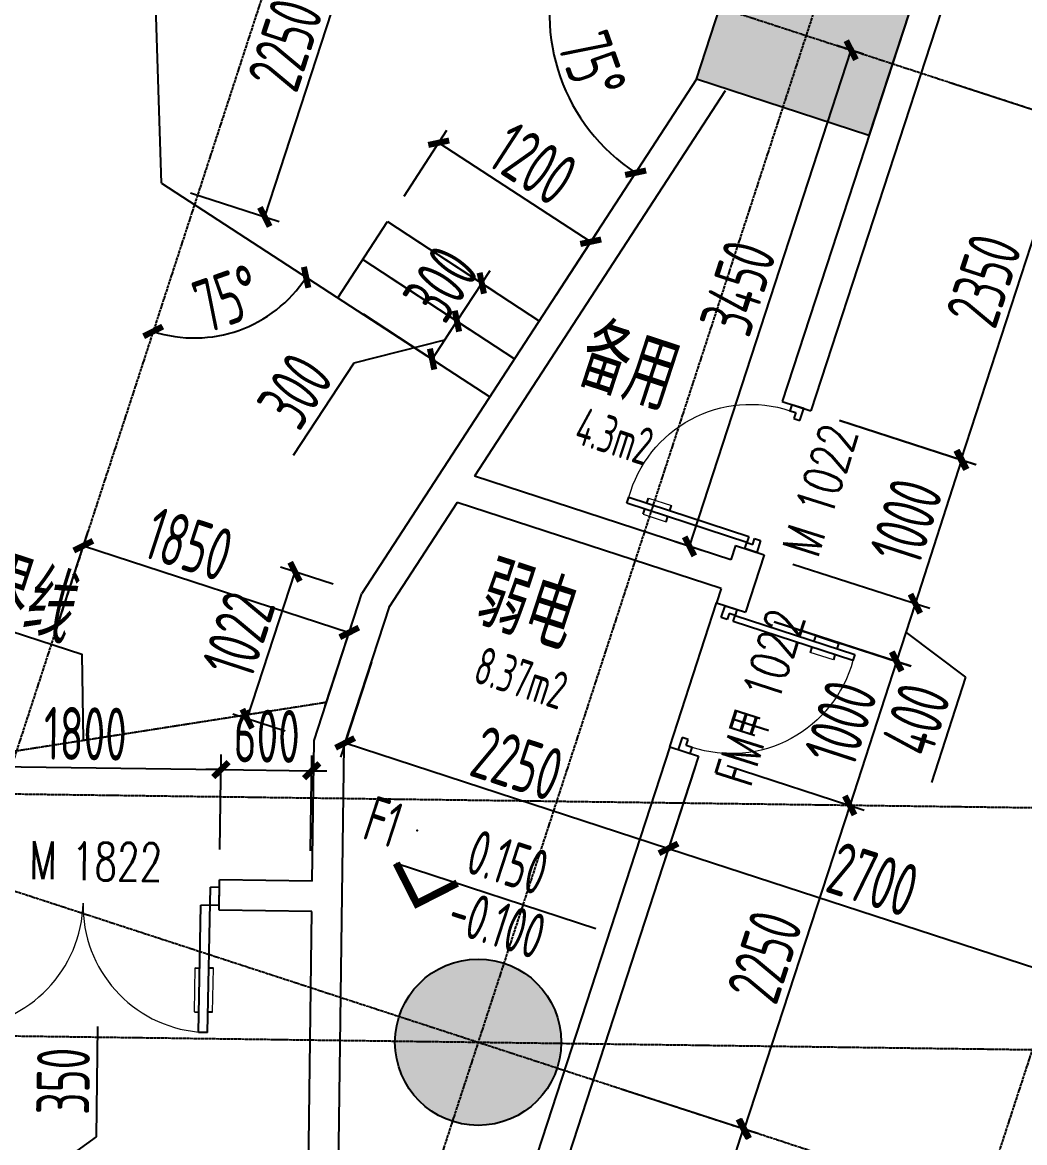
# Model space of a CAD drawing. Header units: millimetres. Extents: x 11639278 to 23698211, y -13072636 to -5537337.
# Drawn here: x 11856114 to 11862744, y -6351256 to -6343850 of the extents above; entities that cross this region are included whole.
import ezdxf
from ezdxf.enums import TextEntityAlignment as Align

# ---------------------------------------------------------------- set-up
doc = ezdxf.new("R2010")
doc.units = ezdxf.units.MM
doc.header["$LTSCALE"] = 10
for name, pattern in [('A2-RG-AXIS$0$CENTER', [2, 1.25, -0.25, 0.25, -0.25]), ('A2-RG-AXIS$0$DOTE', [2.42, 2, -0.2, 0.02, -0.2]), ('A2-RI-F1$0$HIDDEN2', [0.1875, 0.125, -0.0625])]:
    doc.linetypes.add(name, pattern=pattern)
for name, color, linetype in [('A2-RB-F1$0$A-DIMS-100', 1, 'Continuous'), ('A2-RD-F1（少）$0$A-STRS', 50, 'Continuous'), ('A2-RG-AXIS$0$A-GRID', 1, 'A2-RG-AXIS$0$CENTER'), ('A2-RI-F1$0$A-DOOR', 32, 'Continuous'), ('A2-RI-F1$0$A-ROOF-EDGE', 2, 'Continuous'), ('A2-RI-F1$0$A-SYMB', 4, 'Continuous'), ('A2-RI-F1$0$A-SYMB-AREA', 4, 'Continuous'), ('A2-RI-F1$0$A-SYMB-DOOR', 3, 'Continuous'), ('A2-RI-F1$0$A-SYMB-NAME', 4, 'Continuous'), ('A2-RI-F1$0$A-WALL', 7, 'Continuous'), ('A2-RI-F1$0$an-flor-abov', 2, 'A2-RI-F1$0$HIDDEN2'), ('A2-RI-F1$0$WINDOW_TEXT', 7, 'Continuous'), ('A2-RS-F1$0$A-HATH-GRAY', 8, 'Continuous'), ('A2-RS-F1$0$A-WALL-CONC', 6, 'Continuous')]:
    doc.layers.add(name, color=color, linetype=linetype)
doc.styles.add('A2-RB-F1$0$XD2008', font='hzs.shx', dxfattribs={"width": 0.7, "bigfont": 'hztxt.shx'})
doc.styles.add('A2-RI-F1$0$ECADI', font='hzs.shx', dxfattribs={"width": 0.7, "bigfont": 'hztxt.shx'})
doc.styles.add('A2-RI-F1$0$ECADI-TXT', font='simplex.shx', dxfattribs={"bigfont": 'hztxt.shx'})
doc.styles.add('A2-RI-F1$0$SIMPLEX', font='simplex.shx', dxfattribs={"width": 0.7})
doc.styles.add('A2-RI-F1$0$XD2008', font='hzs.shx', dxfattribs={"width": 0.7, "bigfont": 'hztxt.shx'})
doc.dimstyles.new('A2-RB-F1$0$XD100', dxfattribs={"dimscale": 100, "dimtxt": 3.5, "dimasz": 1.5, "dimexe": 1, "dimexo": 2, "dimgap": 0.5, "dimtad": 1, "dimdec": 0, "dimdsep": 46, "dimtxsty": 'A2-RB-F1$0$XD2008', "dimcen": 2.5, "dimclrt": 4, "dimaunit": 1, "dimadec": 0, "dimazin": 0, "dimtfac": 1, "dimtdec": 0, "dimtix": 1, "dimtmove": 1, "dimatfit": 3, "dimfxl": 0, "dimtolj": 1, "dimtzin": 0, "dimarcsym": 0})
doc.dimstyles.new('A2-RB-F1$0$XD100$0', dxfattribs={"dimscale": 100, "dimtxt": 3.5, "dimasz": 1, "dimexe": 1, "dimexo": 2, "dimgap": 0.5, "dimtad": 1, "dimdec": 0, "dimdsep": 46, "dimtxsty": 'A2-RB-F1$0$XD2008', "dimblk1": 'A2-RB-F1$0$_ArchTick', "dimblk2": 'A2-RB-F1$0$_ArchTick', "dimsah": 1, "dimcen": 2.5, "dimclrt": 4, "dimaunit": 1, "dimadec": 0, "dimazin": 0, "dimtfac": 1, "dimtdec": 0, "dimtix": 1, "dimtmove": 1, "dimatfit": 3, "dimfxl": 0, "dimtolj": 1, "dimtzin": 0, "dimarcsym": 0})

# ---------------------------------------------------------------- blocks, each defined once
blk = doc.blocks.new('A2-RS-F1')
at = {"layer": 'A2-RS-F1$0$A-HATH-GRAY', "ltscale": 3}
h = blk.add_hatch(color=256, dxfattribs=at)
h.paths.add_polyline_path([(11844906.6, -6323395.9), (11843860.7, -6323055), (11843581.8, -6323910.6), (11844627.7, -6324251.5)], flags=17)
h.paths.add_polyline_path([(11860882.6, -6343275.4), (11862023.5, -6343647.3), (11861713.6, -6344598), (11860572.7, -6344226.1)])
h.paths.add_polyline_path([(11865221.2, -6329964.4), (11866362.1, -6330336.3), (11866052.2, -6331287.1), (11864911.3, -6330915.2)])
h.paths.add_polyline_path([(11863051.9, -6336620), (11864192.8, -6336991.9), (11863882.9, -6337942.6), (11862742, -6337570.7)])
edge = h.paths.add_edge_path()
edge.add_arc((11859128.8, -6350592.2), 550, 0, 360)
edge = h.paths.add_edge_path()
edge.add_arc((11856959.4, -6357247.7), 450, 0, 360)
edge = h.paths.add_edge_path()
edge.add_arc((11853166.7, -6357589.2), 450, 0, 360)
edge = h.paths.add_edge_path()
edge.add_arc((11867805.9, -6323970.6), 450, 0, 360)
h.paths.add_polyline_path([(11846030, -6316399.5), (11847075.8, -6316740.4), (11846796.9, -6317596.1), (11845751.1, -6317255.2)])
h.paths.add_polyline_path([(11843860.7, -6323054.9), (11844906.6, -6323395.8), (11844627.7, -6324251.5), (11843581.8, -6323910.6)])
h.paths.add_polyline_path([(11855493.2, -6327056.8), (11855968.6, -6327211.7), (11855813.7, -6327687.1), (11855338.3, -6327532.2)])
h.paths.add_polyline_path([(11855338.2, -6327532.2), (11855813.6, -6327687.2), (11855968.6, -6327211.8), (11855493.2, -6327056.8)])
h.paths.add_polyline_path([(11848985.4, -6347023), (11849460.8, -6347177.9), (11849305.8, -6347653.3), (11848830.5, -6347498.4)])
h.paths.add_polyline_path([(11848830.4, -6347498.4), (11849305.8, -6347653.4), (11849460.7, -6347178), (11848985.4, -6347023)])
h.paths.add_polyline_path([(11841691.5, -6329710.3), (11842737.3, -6330051.2), (11842458.4, -6330906.9), (11841412.5, -6330566)])
edge = h.paths.add_edge_path()
edge.add_arc((11835567, -6350274.8), 550, 0, 360)
h.paths.add_polyline_path([(11837074, -6343876.8), (11838119.8, -6344217.7), (11838398.7, -6343362), (11837352.9, -6343021.1)])
h.paths.add_polyline_path([(11839243.3, -6337221.4), (11840289.1, -6337562.3), (11840568, -6336706.6), (11839522.2, -6336365.7)])
h.paths.add_polyline_path([(11843581.8, -6323910.7), (11844627.7, -6324251.6), (11844906.6, -6323395.9), (11843860.7, -6323055)])
edge = h.paths.add_edge_path()
edge.add_arc((11839855.8, -6353250.4), 450, 0, 360)
edge = h.paths.add_edge_path()
edge.add_arc((11857822.8, -6320716.7), 450, 0, 360)
edge = h.paths.add_edge_path()
edge.add_arc((11856666.2, -6324264.9), 500, 0, 360)
h.paths.add_polyline_path([(11855338.3, -6327532.3), (11855813.7, -6327687.2), (11855968.6, -6327211.8), (11855493.2, -6327056.9)])
h.paths.add_polyline_path([(11848830.3, -6347498.4), (11849305.7, -6347653.3), (11849460.6, -6347177.9), (11848985.2, -6347023)])
edge = h.paths.add_edge_path()
edge.add_arc((11848133.1, -6350444.1), 500, 0, 360)
edge = h.paths.add_edge_path()
edge.add_arc((11846511.2, -6355419.9), 450, 0, 360)
edge = h.paths.add_edge_path()
edge.add_arc((11865992.2, -6360191.7), 450, 0, 360)
edge = h.paths.add_edge_path()
edge.add_arc((11868161.4, -6353536.3), 450, 0, 360)
edge = h.paths.add_edge_path()
edge.add_arc((11870330.7, -6346880.9), 450, 0, 360)
edge = h.paths.add_edge_path()
edge.add_arc((11872500, -6340225.5), 450, 0, 360)
edge = h.paths.add_edge_path()
edge.add_arc((11874669.3, -6333570.1), 450, 0, 360)
edge = h.paths.add_edge_path()
edge.add_arc((11876838.5, -6326914.7), 450, 0, 360)
at = {"layer": 'A2-RS-F1$0$A-WALL-CONC', "ltscale": 3}
blk.add_lwpolyline([(11860882.6, -6343275.4), (11862023.5, -6343647.3), (11861713.6, -6344598), (11860572.7, -6344226.1)], close=True, dxfattribs=at)
at = {"layer": 'A2-RS-F1$0$A-WALL-CONC'}
blk.add_circle((11859128.8, -6350592.2), 550, dxfattribs=at)
blk = doc.blocks.new('A2-RI-F1$0$5erhfh')
at = {"layer": 'A2-RI-F1$0$A-SYMB-AREA', "style": 'A2-RI-F1$0$ECADI', "width": 0.7}
blk.add_attdef('340M2', text='', height=2.5, dxfattribs=at).set_placement((0, 1.25), align=Align.MIDDLE_LEFT)
at = {"layer": 'A2-RI-F1$0$A-SYMB-NAME', "style": 'A2-RI-F1$0$ECADI', "width": 0.7}
blk.add_attdef('CHINESENAME', (-12.292, 3.087), '', height=4.5, dxfattribs=at)
blk = doc.blocks.new('A2-RI-F1$0$door-1000')
for p, q in [((0.6493, 0.6471), (0.7083, 0.7059)), ((0.7083, 0.7059), (0.7083, 0.7059)), ((0.7083, 0.7059), (0.7672, 0.6469)), ((0.6787, 0.6175), (0.6493, 0.6471)), ((0.7082, 0.647), (0.6787, 0.6175)), ((0.7376, 0.6174), (0.7082, 0.647)), ((0.7672, 0.6469), (0.7376, 0.6174)), ((0.059, 0.0588), (0, 0)), ((0, 0), (0.0588, -0.059)), ((0, 0), (0, 0)), ((0.0589, -0.0001), (0.0884, 0.0293)), ((0.0884, 0.0293), (0.059, 0.0588)), ((0.0588, -0.059), (0.0883, -0.0296)), ((0.0883, -0.0296), (0.0589, -0.0001)), ((0.1179, -0.0002), (0.0883, -0.0296)), ((0.0883, -0.0296), (0.6766, -0.6199)), ((0.7061, -0.5905), (0.1179, -0.0002)), ((0.5051, -0.3888), (0.5301, -0.3639)), ((0.4506, -0.4431), (0.4756, -0.4182)), ((0.6183, -0.5024), (0.6432, -0.4775)), ((0.5638, -0.5566), (0.5888, -0.5318)), ((0.6766, -0.6199), (0.7061, -0.5905))]:
    blk.add_line(p, q)
at = {"lineweight": 13}
for p, q in [((0.6432, -0.4775), (0.5301, -0.3639)), ((0.5638, -0.5566), (0.4506, -0.4431))]:
    blk.add_line(p, q, dxfattribs=at)
blk.add_arc((0.1481, 0.0285), 0.8333, 312.03498, 44.97267, dxfattribs=at)
blk = doc.blocks.new('A2-RI-F1$0$ECADI-TAG-HGHT（国标）')
at = {"color": 1}
blk.add_line((-2.121, 2.121), (11.768, 2.121), dxfattribs=at)
at = {"color": 1, "const_width": 0.5}
blk.add_lwpolyline([(-2.121, 2.121), (0, 0), (2.121, 2.121)], dxfattribs=at)
at = {"color": 1}
blk.add_point((-1.481, 4.6), dxfattribs=at)
at = {"style": 'A2-RI-F1$0$XD2008', "width": 0.7}
blk.add_attdef('FL', text='', height=3, dxfattribs=at).set_placement((-2.689, 2.967), align=Align.RIGHT)
for tag, p in [('F.F.L.', (2.284, 2.967)), ('T.O.S.', (2.284, -1.104))]:
    blk.add_attdef(tag, p, '', height=3, dxfattribs=at)
blk = doc.blocks.new('A2-RI-F1$0$ECADI-TAG-DOOR')
blk = doc.blocks.new('A2-RI-F1$0$$DorLib2D$00000011')
for p, q in [((-0.4667, 0.4709), (-0.4667, -0.0625)), ((-0.4667, 0.4709), (-0.4333, 0.4709)), ((-0.4333, 0.4709), (-0.4333, 0.0042)), ((0.4333, 0.4709), (0.4333, 0.0042)), ((0.4667, 0.4709), (0.4333, 0.4709)), ((0.4667, 0.4709), (0.4667, -0.0625)), ((-0.4833, 0.3962), (-0.4667, 0.3962)), ((-0.4167, 0.3962), (-0.4333, 0.3962)), ((0.4167, 0.3962), (0.4333, 0.3962)), ((0.4833, 0.3962), (0.4667, 0.3962)), ((-0.4833, 0.2346), (-0.4667, 0.2346)), ((-0.4167, 0.2346), (-0.4333, 0.2346)), ((0.4167, 0.2346), (0.4333, 0.2346)), ((0.4833, 0.2346), (0.4667, 0.2346)), ((-0.5, 0.0042), (-0.4333, 0.0042)), ((-0.5, 0.0042), (-0.5, -0.0625)), ((0.5, 0.0042), (0.4333, 0.0042)), ((0.5, 0.0042), (0.5, -0.0625)), ((-0.5, -0.0625), (-0.4667, -0.0625)), ((0.5, -0.0625), (0.4667, -0.0625))]:
    blk.add_line(p, q)
at = {"lineweight": 13}
for p, q in [((-0.4833, 0.3962), (-0.4833, 0.2346)), ((-0.4167, 0.3962), (-0.4167, 0.2346)), ((0.4167, 0.3962), (0.4167, 0.2346)), ((0.4833, 0.3962), (0.4833, 0.2346))]:
    blk.add_line(p, q, dxfattribs=at)
for centre, start, end in [((-0.4667, 0.0042), 0, 85.904), ((0.4667, 0.0042), 94.096, 180)]:
    blk.add_arc(centre, 0.4667, start, end, dxfattribs=at)
blk = doc.blocks.new('A2-RI-F1$0$door-doublewing')
at = {"layer": 'A2-RI-F1$0$A-DOOR', "color": 4, "xscale": -0.9999999999999998, "rotation": 180}
blk.add_blockref('A2-RI-F1$0$$DorLib2D$00000011', (0, -0.0291), dxfattribs=at)
at = {"layer": 'A2-RI-F1$0$WINDOW_TEXT', "style": 'A2-RI-F1$0$SIMPLEX', "flags": 9}
blk.add_attdef('A', text='', height=1, dxfattribs=at).set_placement((0, 1.5), align=Align.MIDDLE)
blk = doc.blocks.new('A2-RI-F1')
at = {"layer": 'A2-RI-F1$0$A-ROOF-EDGE'}
blk.add_line((11860396.5, -6348638.9), (11860706.4, -6347688.1), dxfattribs=at)
at = {"layer": 'A2-RI-F1$0$A-SYMB'}
blk.add_lwpolyline([(11854147.8, -6347260), (11856506.8, -6348026.5), (11856516.8, -6348595.9)], dxfattribs=at)
at = {"layer": 'A2-RI-F1$0$A-WALL'}
for p, q in [((11864533.7, -6335946), (11861140.3, -6346357.1)), ((11864413.9, -6336958.8), (11861330.4, -6346419.1)), ((11860572.7, -6344226.1), (11858360, -6347626.4)), ((11860762.2, -6344301.5), (11859103.7, -6346850.2)), ((11861140.3, -6346357.1), (11861330.4, -6346419.1)), ((11860799.4, -6347402.9), (11859103.7, -6346850.2)), ((11858990.8, -6347023.8), (11858538.4, -6347718.9)), ((11860737.4, -6347593.1), (11858990.8, -6347023.8)), ((11860830.4, -6347307.8), (11860799.4, -6347402.9)), ((11860830.4, -6347307.8), (11861020.5, -6347369.8)), ((11861020.5, -6347369.8), (11860896.6, -6347750.1)), ((11860737.4, -6347593.1), (11860706.4, -6347688.1)), ((11858043.4, -6348598), (11858360, -6347626.4)), ((11858242.9, -6348631.1), (11858544.1, -6347707.1)), ((11860706.4, -6347688.1), (11860896.6, -6347750.1)), ((11858030.9, -6349527.5), (11858043.4, -6348598)), ((11858201.5, -6351729.9), (11858242.9, -6348631.1)), ((11860396.5, -6348638.9), (11859383.9, -6351745.7)), ((11860396.5, -6348638.9), (11860586.7, -6348700.9)), ((11860586.7, -6348700.9), (11859528.4, -6351947.7)), ((11857415.1, -6349719.3), (11857417.8, -6349519.3)), ((11858030.9, -6349527.5), (11857417.8, -6349519.3)), ((11858028.3, -6349727.5), (11857415.1, -6349719.3)), ((11858001.6, -6351727.3), (11858028.3, -6349727.5))]:
    blk.add_line(p, q, dxfattribs=at)
at = {"layer": 'A2-RI-F1$0$an-flor-abov', "ltscale": 2}
blk.add_line((11855031.1, -6348828.8), (11858126.3, -6348343.6), dxfattribs=at)
blk.add_blockref('A2-RS-F1', (0, 0))
ref = blk.add_blockref('A2-RI-F1$0$5erhfh', (11860830.4, -6346914.2), dxfattribs=dict(xscale=100.0000000002661, yscale=100.0000000002661, zscale=100.0000000002661, rotation=341.9467459264774))
ref.add_attrib('340M2', '4.3m2', (11859751.6, -6346627.2), dxfattribs={"layer": 'A2-RI-F1$0$A-SYMB-AREA', "height": 250, "rotation": 341.94675, "style": 'A2-RI-F1$0$ECADI', "width": 0.7})
ref.add_attrib('CHINESENAME', '备用', (11859757.4, -6346239.7), dxfattribs={"layer": 'A2-RI-F1$0$A-SYMB-NAME', "height": 450, "rotation": 341.94675, "style": 'A2-RI-F1$0$ECADI', "width": 0.7})
ref = blk.add_blockref('A2-RI-F1$0$5erhfh', (11855364.7, -6347962.5), dxfattribs=dict(xscale=100, yscale=100, zscale=100, rotation=342))
ref.add_attrib('CHINESENAME', '上方楼板边界线', (11854291.1, -6347289), dxfattribs={"layer": 'A2-RI-F1$0$A-SYMB-NAME', "height": 450, "rotation": 342, "style": 'A2-RI-F1$0$ECADI', "width": 0.7})
ref = blk.add_blockref('A2-RI-F1$0$5erhfh', (11860164.1, -6348495.5), dxfattribs=dict(xscale=100.0000000002661, yscale=100.0000000002661, zscale=100.0000000002661, rotation=341.9467459264774))
ref.add_attrib('340M2', '8.37m2', (11859085.4, -6348208.5), dxfattribs={"layer": 'A2-RI-F1$0$A-SYMB-AREA', "height": 250, "rotation": 341.94675, "style": 'A2-RI-F1$0$ECADI', "width": 0.7})
ref.add_attrib('CHINESENAME', '弱电', (11859091.1, -6347821.1), dxfattribs={"layer": 'A2-RI-F1$0$A-SYMB-NAME', "height": 450, "rotation": 341.94675, "style": 'A2-RI-F1$0$ECADI', "width": 0.7})
at = {"layer": 'A2-RI-F1$0$A-DOOR'}
for name, p, xscale, yscale, zscale, rotation in [('A2-RI-F1$0$door-1000', (11860971.6, -6347353.9), -1000.000000000046, 1000.000000000046, 1000.000000000046, 296.7640698169886), ('A2-RI-F1$0$door-1000', (11860761.9, -6347706.2), -999.9999999998787, 999.9999999998789, 999.9999999998787, 116.8486326058973), ('A2-RI-F1$0$door-doublewing', (11856516.4, -6349612.4), -1799.999999999257, 1799.999999999257, 1799.999999999257, 358.9092799096924)]:
    blk.add_blockref(name, p, dxfattribs=dict(at, xscale=xscale, yscale=yscale, zscale=zscale, rotation=rotation))
at = {"layer": 'A2-RI-F1$0$A-SYMB', "xscale": 99.99999999967899, "yscale": 99.99999999967899, "zscale": 99.99999999967899, "rotation": 341.9467459266484}
blk.add_blockref('A2-RI-F1$0$ECADI-TAG-HGHT（国标）', (11858723.4, -6349676.5), dxfattribs=at).add_auto_attribs({'F.F.L.': '0.150', 'T.O.S.': '-0.100', 'FL': 'F1'})
at = {"layer": 'A2-RI-F1$0$A-SYMB-DOOR'}
ref = blk.add_blockref('A2-RI-F1$0$ECADI-TAG-DOOR', (11862193.7, -6347225, -333.3), dxfattribs=dict(at, xscale=100.0000000033089, yscale=100.0000000033089, zscale=100.0000000033089, rotation=72.56013758785305))
ref.add_attrib('门窗主编号1', 'M', dxfattribs={"height": 250, "rotation": 72.56014, "style": 'A2-RI-F1$0$ECADI-TXT', "width": 0.7}).set_placement((11861429.8, -6347226.1, -333.3), align=Align.RIGHT)
ref.add_attrib('门窗主编号2', '1022', (11861463.5, -6347133), dxfattribs={"height": 250, "rotation": 72.56014, "style": 'A2-RI-F1$0$ECADI-TXT', "width": 0.7})
ref = blk.add_blockref('A2-RI-F1$0$ECADI-TAG-DOOR', (11861841.6, -6348450.1), dxfattribs=dict(at, xscale=100.0000000020723, yscale=100.0000000020723, zscale=100.0000000020723, rotation=72.35984990235009))
ref.add_attrib('门窗主编号1', 'FM甲', dxfattribs={"height": 250, "rotation": 72.35985, "style": 'A2-RI-F1$0$ECADI-TXT', "width": 0.7}).set_placement((11861077.7, -6348448.6), align=Align.RIGHT)
ref.add_attrib('门窗主编号2', '1022', (11861111.8, -6348355.6, 333.3), dxfattribs={"height": 250, "rotation": 72.35985, "style": 'A2-RI-F1$0$ECADI-TXT', "width": 0.7})
ref = blk.add_blockref('A2-RI-F1$0$ECADI-TAG-DOOR', (11856562.6, -6350246.3), dxfattribs=dict(at, xscale=99.99999999922474, yscale=99.99999999922474, zscale=99.99999999922474, rotation=359.3953192079335))
ref.add_attrib('门窗主编号1', 'M', dxfattribs={"height": 250, "rotation": 359.39532, "style": 'A2-RI-F1$0$ECADI-TXT', "width": 0.7}).set_placement((11856340.3, -6349515.5), align=Align.RIGHT)
ref.add_attrib('门窗主编号2', '1822', (11856439.2, -6349520.8, 333.3), dxfattribs={"height": 250, "rotation": 359.39532, "style": 'A2-RI-F1$0$ECADI-TXT', "width": 0.7})
blk = doc.blocks.new('A2-RG-AXIS')
at = {"layer": 'A2-RG-AXIS$0$A-GRID', "linetype": 'A2-RG-AXIS$0$DOTE'}
for p, q in [((11866017.6, -6318162.5), (11852857, -6358539.7)), ((11869345.5, -6319247.1), (11856184.8, -6359624.4)), ((11872673.2, -6320331.8), (11859512.5, -6360709)), ((11836628.7, -6335895.9), (11874589.4, -6348268.9)), ((11834459.4, -6342551.3), (11872420.1, -6354924.3)), ((11835588.6, -6348674.9), (11872727, -6349175.1)), ((11835567, -6350274.8), (11872705.5, -6350774.9))]:
    blk.add_line(p, q, dxfattribs=at)
blk = doc.blocks.new('A2-RB-F1$0$_ArchTick')
at = {"color": 0, "linetype": 'ByBlock', "const_width": 0.4}
blk.add_lwpolyline([(-0.5, -0.5), (0.5, 0.5)], dxfattribs=at)
blk = doc.blocks.new('*D1611')
at = {"layer": 'A2-RB-F1$0$A-DIMS-100', "color": 0, "lineweight": -2, "transparency": 16777216}
for p, q in [((11858422.5, -6348080.2), (11858217.6, -6348708.7)), ((11858248.6, -6348613.6), (11860387.9, -6349310.9)), ((11860561.7, -6348777.4), (11860356.9, -6349406))]:
    blk.add_line(p, q, dxfattribs=at)
at = {"layer": 'Defpoints', "color": 0, "transparency": 16777216}
for p in [(11858484.5, -6347890), (11860623.7, -6348587.3), (11860387.9, -6349310.9)]:
    blk.add_point(p, dxfattribs=at)
at = {"layer": 'A2-RB-F1$0$A-DIMS-100', "color": 0, "lineweight": -2, "transparency": 16777216, "xscale": 100, "yscale": 100, "zscale": 100}
for p, rotation in [((11858248.6, -6348613.6), 161.9470281787122), ((11860387.9, -6349310.9), 341.9470281787122)]:
    blk.add_blockref('A2-RB-F1$0$_ArchTick', p, dxfattribs=dict(at, rotation=rotation))
at = {"layer": 'A2-RB-F1$0$A-DIMS-100', "color": 4, "transparency": 16777216, "insert": (11859388, -6348748.3), "char_height": 350, "attachment_point": 5, "rotation": 341.94703, "style": 'A2-RB-F1$0$XD2008'}
blk.add_mtext('\\A1;2250', dxfattribs=at)
blk = doc.blocks.new('*D1612')
at = {"layer": 'A2-RB-F1$0$A-DIMS-100', "color": 0, "lineweight": -2, "transparency": 16777216}
for p, q in [((11860561.7, -6348777.4), (11860356.9, -6349406)), ((11860387.9, -6349310.9), (11862954.9, -6350147.6)), ((11863128.8, -6349614.1), (11862924, -6350242.7))]:
    blk.add_line(p, q, dxfattribs=at)
at = {"layer": 'Defpoints', "color": 0, "transparency": 16777216}
for p in [(11860623.7, -6348587.3), (11863190.8, -6349424), (11862954.9, -6350147.6)]:
    blk.add_point(p, dxfattribs=at)
at = {"layer": 'A2-RB-F1$0$A-DIMS-100', "color": 0, "lineweight": -2, "transparency": 16777216, "xscale": 100, "yscale": 100, "zscale": 100}
for p, rotation in [((11860387.9, -6349310.9), 161.9469883693022), ((11862954.9, -6350147.6), 341.9469883693022)]:
    blk.add_blockref('A2-RB-F1$0$_ArchTick', p, dxfattribs=dict(at, rotation=rotation))
at = {"layer": 'A2-RB-F1$0$A-DIMS-100', "color": 4, "transparency": 16777216, "insert": (11861741.1, -6349515.3), "char_height": 350, "attachment_point": 5, "rotation": 341.94699, "style": 'A2-RB-F1$0$XD2008'}
blk.add_mtext('\\A1;2700', dxfattribs=at)
blk = doc.blocks.new('*D1522')
at = {"layer": 'A2-RB-F1$0$A-DIMS-100', "color": 0, "lineweight": -2, "transparency": 16777216}
for p, q in [((11860079.6, -6350902), (11860977.3, -6351194.6)), ((11860882.3, -6351163.6), (11860521.2, -6352271.3)), ((11859718.6, -6352009.7), (11860616.3, -6352302.3))]:
    blk.add_line(p, q, dxfattribs=at)
at = {"layer": 'Defpoints', "color": 0, "transparency": 16777216}
for p in [(11859889.4, -6350840), (11859528.4, -6351947.7), (11860521.2, -6352271.3)]:
    blk.add_point(p, dxfattribs=at)
at = {"layer": 'A2-RB-F1$0$A-DIMS-100', "color": 0, "lineweight": -2, "transparency": 16777216, "xscale": 100, "yscale": 100, "zscale": 100}
for p, rotation in [((11860882.3, -6351163.6), 71.94704049332377), ((11860521.2, -6352271.3), 251.9470404933238)]:
    blk.add_blockref('A2-RB-F1$0$_ArchTick', p, dxfattribs=dict(at, rotation=rotation))
at = {"layer": 'A2-RB-F1$0$A-DIMS-100', "color": 4, "transparency": 16777216, "insert": (11860487.8, -6351647.7), "char_height": 350, "attachment_point": 5, "rotation": 71.94704, "style": 'A2-RB-F1$0$XD2008'}
blk.add_mtext('\\A1;1165', dxfattribs=at)
blk = doc.blocks.new('*D1523')
at = {"layer": 'A2-RB-F1$0$A-DIMS-100', "color": 0, "lineweight": -2, "transparency": 16777216}
for p, q in [((11857922.7, -6342836.5), (11858509.9, -6343027.9)), ((11857717.5, -6345136.1), (11858414.8, -6342996.9)), ((11857225.5, -6344975.8), (11857812.6, -6345167.1))]:
    blk.add_line(p, q, dxfattribs=at)
at = {"layer": 'Defpoints', "color": 0, "transparency": 16777216}
for p in [(11857732.6, -6342774.5), (11858414.8, -6342996.9), (11857035.3, -6344913.8)]:
    blk.add_point(p, dxfattribs=at)
at = {"layer": 'A2-RB-F1$0$A-DIMS-100', "color": 0, "lineweight": -2, "transparency": 16777216, "xscale": 100, "yscale": 100, "zscale": 100}
for p, rotation in [((11858414.8, -6342996.9), 71.94704049330034), ((11857717.5, -6345136.1), 251.9470404933003)]:
    blk.add_blockref('A2-RB-F1$0$_ArchTick', p, dxfattribs=dict(at, rotation=rotation))
at = {"layer": 'A2-RB-F1$0$A-DIMS-100', "color": 4, "transparency": 16777216, "insert": (11857852.3, -6343996.8), "char_height": 350, "attachment_point": 5, "rotation": 71.94704, "style": 'A2-RB-F1$0$XD2008'}
blk.add_mtext('\\A1;2250', dxfattribs=at)
blk = doc.blocks.new('*D1534')
at = {"layer": 'A2-RB-F1$0$A-DIMS-100', "color": 0, "lineweight": -2, "transparency": 16777216}
for p, q in [((11861518.3, -6346479.9), (11862423.4, -6346772.4)), ((11862020.9, -6347693), (11862328.3, -6346741.6)), ((11861210.8, -6347431.3), (11862116, -6347723.8))]:
    blk.add_line(p, q, dxfattribs=at)
at = {"layer": 'Defpoints', "color": 0, "transparency": 16777216}
for p in [(11861327.9, -6346418.4), (11862328.3, -6346741.6), (11861020.5, -6347369.8)]:
    blk.add_point(p, dxfattribs=at)
at = {"layer": 'A2-RB-F1$0$A-DIMS-100', "color": 0, "lineweight": -2, "transparency": 16777216, "xscale": 100, "yscale": 100, "zscale": 100}
for p, rotation in [((11862328.3, -6346741.6), 72.09404418982122), ((11862020.9, -6347693), 252.0940441898212)]:
    blk.add_blockref('A2-RB-F1$0$_ArchTick', p, dxfattribs=dict(at, rotation=rotation))
at = {"layer": 'A2-RB-F1$0$A-DIMS-100', "color": 4, "transparency": 16777216, "insert": (11861960.5, -6347148.1), "char_height": 350, "attachment_point": 5, "rotation": 72.09404, "style": 'A2-RB-F1$0$XD2008'}
blk.add_mtext('\\A1;1000', dxfattribs=at)
blk = doc.blocks.new('*D1535')
at = {"layer": 'A2-RB-F1$0$A-DIMS-100', "color": 0, "lineweight": -2, "transparency": 16777216}
for p, q in [((11862248.9, -6344246.6), (11863146.6, -6344539.2)), ((11862323.2, -6346742.7), (11863051.5, -6344508.2)), ((11861520.6, -6346481), (11862418.3, -6346773.6))]:
    blk.add_line(p, q, dxfattribs=at)
at = {"layer": 'Defpoints', "color": 0, "transparency": 16777216}
for p in [(11862058.7, -6344184.6), (11863051.5, -6344508.2), (11861330.4, -6346419.1)]:
    blk.add_point(p, dxfattribs=at)
at = {"layer": 'A2-RB-F1$0$A-DIMS-100', "color": 0, "lineweight": -2, "transparency": 16777216, "xscale": 100, "yscale": 100, "zscale": 100}
for p, rotation in [((11863051.5, -6344508.2), 71.9470404935167), ((11862323.2, -6346742.7), 251.9470404935167)]:
    blk.add_blockref('A2-RB-F1$0$_ArchTick', p, dxfattribs=dict(at, rotation=rotation))
at = {"layer": 'A2-RB-F1$0$A-DIMS-100', "color": 4, "transparency": 16777216, "insert": (11862473.5, -6345555.7), "char_height": 350, "attachment_point": 5, "rotation": 71.94704, "style": 'A2-RB-F1$0$XD2008'}
blk.add_mtext('\\A1;2350', dxfattribs=at)
blk = doc.blocks.new('*D1570')
at = {"layer": 'A2-RB-F1$0$A-DIMS-100', "color": 0, "lineweight": -2, "transparency": 16777216}
for p, q in [((11860527, -6347314.1), (11861596.2, -6344033.8)), ((11861678.4, -6344060.7), (11861501.1, -6344002.9)), ((11860609.2, -6347340.9), (11860431.9, -6347283.1))]:
    blk.add_line(p, q, dxfattribs=at)
at = {"layer": 'Defpoints', "color": 0, "transparency": 16777216}
for p in [(11861596.2, -6344033.8), (11861868.6, -6344122.6), (11860799.4, -6347402.9)]:
    blk.add_point(p, dxfattribs=at)
at = {"layer": 'A2-RB-F1$0$A-DIMS-100', "color": 0, "lineweight": -2, "transparency": 16777216, "xscale": 100, "yscale": 100, "zscale": 100}
for p, rotation in [((11861596.2, -6344033.8), 71.94700741491974), ((11860527, -6347314.1), 251.9470074149197)]:
    blk.add_blockref('A2-RB-F1$0$_ArchTick', p, dxfattribs=dict(at, rotation=rotation))
at = {"layer": 'A2-RB-F1$0$A-DIMS-100', "color": 4, "transparency": 16777216, "insert": (11860847.6, -6345604.3), "char_height": 350, "attachment_point": 5, "rotation": 71.94701, "style": 'A2-RB-F1$0$XD2008'}
blk.add_mtext('\\A1;3450', dxfattribs=at)
blk = doc.blocks.new('*D1580')
at = {"layer": 'A2-RB-F1$0$A-DIMS-100', "color": 0, "lineweight": -2, "transparency": 16777216}
for p, q in [((11856358.8, -6347796), (11856548.3, -6347214.6)), ((11856517.3, -6347309.7), (11858276.4, -6347883)), ((11858117.9, -6348369.4), (11858307.4, -6347788))]:
    blk.add_line(p, q, dxfattribs=at)
at = {"layer": 'Defpoints', "color": 0, "transparency": 16777216}
for p in [(11858276.4, -6347883), (11856296.8, -6347986.2), (11858055.9, -6348559.5)]:
    blk.add_point(p, dxfattribs=at)
at = {"layer": 'A2-RB-F1$0$A-DIMS-100', "color": 0, "lineweight": -2, "transparency": 16777216, "xscale": 100, "yscale": 100, "zscale": 100}
for p, rotation in [((11856517.3, -6347309.7), 161.9470611219763), ((11858276.4, -6347883), 341.9470611219763)]:
    blk.add_blockref('A2-RB-F1$0$_ArchTick', p, dxfattribs=dict(at, rotation=rotation))
at = {"layer": 'A2-RB-F1$0$A-DIMS-100', "color": 4, "transparency": 16777216, "insert": (11857214.7, -6347299.1), "char_height": 350, "attachment_point": 5, "rotation": 341.94706, "style": 'A2-RB-F1$0$XD2008'}
blk.add_mtext('\\A1;1850', dxfattribs=at)
blk = doc.blocks.new('*D1587')
at = {"layer": 'A2-RB-F1$0$A-DIMS-100', "color": 0, "lineweight": -2, "transparency": 16777216}
for p, q in [((11858169.9, -6347564.4), (11857822.4, -6347451.1)), ((11857600.8, -6348453.7), (11857917.5, -6347482.1)), ((11857853.2, -6348536), (11857505.7, -6348422.8))]:
    blk.add_line(p, q, dxfattribs=at)
at = {"layer": 'Defpoints', "color": 0, "transparency": 16777216}
for p in [(11857917.5, -6347482.1), (11858360, -6347626.4), (11858043.4, -6348598)]:
    blk.add_point(p, dxfattribs=at)
at = {"layer": 'A2-RB-F1$0$A-DIMS-100', "color": 0, "lineweight": -2, "transparency": 16777216, "xscale": 100, "yscale": 100, "zscale": 100}
for p, rotation in [((11857917.5, -6347482.1), 71.94709003985555), ((11857600.8, -6348453.7), 251.9470900398556)]:
    blk.add_blockref('A2-RB-F1$0$_ArchTick', p, dxfattribs=dict(at, rotation=rotation))
at = {"layer": 'A2-RB-F1$0$A-DIMS-100', "color": 4, "transparency": 16777216, "insert": (11857545.2, -6347898.2), "char_height": 350, "attachment_point": 5, "rotation": 71.94709, "style": 'A2-RB-F1$0$XD2008'}
blk.add_mtext('\\A1;1022', dxfattribs=at)
blk = doc.blocks.new('*D1303')
at = {"layer": 'A2-RB-F1$0$A-DIMS-100', "color": 0, "lineweight": -2, "transparency": 16777216}
blk.add_arc((11857252.3, -6345054.9), 881.3, 251.94704, 326.94704, dxfattribs=at)
at = {"layer": 'Defpoints', "color": 0, "transparency": 16777216}
for p in [(11866017.6, -6318162.5), (11857035.3, -6344913.8), (11857358.9, -6345929.8), (11859206, -6346326.3), (11852857, -6358539.7)]:
    blk.add_point(p, dxfattribs=at)
at = {"layer": 'A2-RB-F1$0$A-DIMS-100', "color": 0, "lineweight": -2, "transparency": 16777216, "xscale": 100, "yscale": 100, "zscale": 100}
for p, rotation in [((11857991, -6345535.6), 56.94704049335844), ((11856979.1, -6345892.9), 161.9470385784911)]:
    blk.add_blockref('A2-RB-F1$0$_ArchTick', p, dxfattribs=dict(at, rotation=rotation))
at = {"layer": 'A2-RB-F1$0$A-DIMS-100', "color": 4, "transparency": 16777216, "insert": (11857470.8, -6345673.8), "char_height": 350, "attachment_point": 5, "rotation": 19.44704, "style": 'A2-RB-F1$0$XD2008'}
blk.add_mtext('\\A1;75°', dxfattribs=at)
blk = doc.blocks.new('*D1307')
at = {"layer": 'A2-RB-F1$0$A-DIMS-100', "color": 0, "lineweight": -2, "transparency": 16777216}
for p, q in [((11858638.5, -6344998.3), (11858922.6, -6344561.8)), ((11858868.1, -6344645.6), (11859873.8, -6345300.1)), ((11859644.3, -6345652.8), (11859928.4, -6345216.3))]:
    blk.add_line(p, q, dxfattribs=at)
at = {"layer": 'Defpoints', "color": 0, "transparency": 16777216}
for p in [(11858529.5, -6345165.9), (11859873.8, -6345300.1), (11859535.3, -6345820.4)]:
    blk.add_point(p, dxfattribs=at)
at = {"layer": 'A2-RB-F1$0$A-DIMS-100', "color": 0, "lineweight": -2, "transparency": 16777216, "xscale": 100, "yscale": 100, "zscale": 100}
for p, rotation in [((11858868.1, -6344645.6), 146.9465488194513), ((11859873.8, -6345300.1), 326.9465488194513)]:
    blk.add_blockref('A2-RB-F1$0$_ArchTick', p, dxfattribs=dict(at, rotation=rotation))
at = {"layer": 'A2-RB-F1$0$A-DIMS-100', "color": 4, "transparency": 16777216, "insert": (11859493.7, -6344784.2), "char_height": 350, "attachment_point": 5, "rotation": 326.94655, "style": 'A2-RB-F1$0$XD2008'}
blk.add_mtext('\\A1;1200', dxfattribs=at)
blk = doc.blocks.new('*D1308')
at = {"layer": 'A2-RB-F1$0$A-DIMS-100', "color": 0, "lineweight": -2, "transparency": 16777216}
for p, q in [((11858697.5, -6345276), (11859236.6, -6345629.1)), ((11858533.1, -6345526.9), (11859072.2, -6345880)), ((11859153, -6345574.3), (11859207.8, -6345490.6)), ((11859153, -6345574.3), (11858988.6, -6345825.2)), ((11858988.6, -6345825.2), (11858933.8, -6345908.9))]:
    blk.add_line(p, q, dxfattribs=at)
at = {"layer": 'Defpoints', "color": 0, "transparency": 16777216}
for p in [(11858530.2, -6345166.4), (11858365.8, -6345417.3), (11858988.6, -6345825.2)]:
    blk.add_point(p, dxfattribs=at)
at = {"layer": 'A2-RB-F1$0$A-DIMS-100', "color": 0, "lineweight": -2, "transparency": 16777216, "xscale": 100, "yscale": 100, "zscale": 100}
for p, rotation in [((11859153, -6345574.3), 236.7746070596452), ((11858988.6, -6345825.2), 56.77460705964518)]:
    blk.add_blockref('A2-RB-F1$0$_ArchTick', p, dxfattribs=dict(at, rotation=rotation))
at = {"layer": 'A2-RB-F1$0$A-DIMS-100', "color": 4, "transparency": 16777216, "insert": (11858882.6, -6345576.5), "char_height": 350, "attachment_point": 5, "rotation": 56.77461, "style": 'A2-RB-F1$0$XD2008'}
blk.add_mtext('\\A1;300', dxfattribs=at)
blk = doc.blocks.new('*D1309')
at = {"layer": 'A2-RB-F1$0$A-DIMS-100', "color": 0, "lineweight": -2, "transparency": 16777216}
for p, q in [((11858533.1, -6345526.9), (11859072.2, -6345880)), ((11858368.8, -6345777.9), (11858907.9, -6346131)), ((11858988.6, -6345825.2), (11858824.2, -6346076.2)), ((11858906.4, -6345950.7), (11858306, -6346102.8)), ((11858306, -6346102.8), (11857906, -6346713.5))]:
    blk.add_line(p, q, dxfattribs=at)
at = {"layer": 'Defpoints', "color": 0, "transparency": 16777216}
for p in [(11858365.8, -6345417.3), (11858201.5, -6345668.3), (11858824.2, -6346076.2)]:
    blk.add_point(p, dxfattribs=at)
at = {"layer": 'A2-RB-F1$0$A-DIMS-100', "color": 0, "lineweight": -2, "transparency": 16777216, "xscale": 100, "yscale": 100, "zscale": 100}
for p, rotation in [((11858988.6, -6345825.2), 56.77460705930186), ((11858824.2, -6346076.2), 236.7746070593018)]:
    blk.add_blockref('A2-RB-F1$0$_ArchTick', p, dxfattribs=dict(at, rotation=rotation))
at = {"layer": 'A2-RB-F1$0$A-DIMS-100', "color": 4, "transparency": 16777216, "insert": (11857917.8, -6346284.9), "char_height": 350, "attachment_point": 5, "rotation": 56.77461, "style": 'A2-RB-F1$0$XD2008'}
blk.add_mtext('\\A1;300', dxfattribs=at)
blk = doc.blocks.new('*D1156')
at = {"layer": 'A2-RB-F1$0$A-DIMS-100', "color": 0, "lineweight": -2, "transparency": 16777216}
blk.add_arc((11857252.3, -6345054.9), 881.3, 251.94704, 326.94704, dxfattribs=at)
at = {"layer": 'Defpoints', "color": 0, "transparency": 16777216}
for p in [(11866017.6, -6318162.5), (11857035.3, -6344913.8), (11857358.9, -6345929.8), (11859206, -6346326.3), (11852857, -6358539.7)]:
    blk.add_point(p, dxfattribs=at)
at = {"layer": 'A2-RB-F1$0$A-DIMS-100', "color": 0, "lineweight": -2, "transparency": 16777216, "xscale": 100, "yscale": 100, "zscale": 100}
for p, rotation in [((11857991, -6345535.6), 56.94704049335844), ((11856979.1, -6345892.9), 161.9470385784911)]:
    blk.add_blockref('A2-RB-F1$0$_ArchTick', p, dxfattribs=dict(at, rotation=rotation))
at = {"layer": 'A2-RB-F1$0$A-DIMS-100', "color": 4, "transparency": 16777216, "insert": (11857470.8, -6345673.8), "char_height": 350, "attachment_point": 5, "rotation": 19.44704, "style": 'A2-RB-F1$0$XD2008'}
blk.add_mtext('\\A1;75°', dxfattribs=at)
blk = doc.blocks.new('*D1015')
at = {"layer": 'A2-RB-F1$0$A-DIMS-100', "color": 0, "lineweight": -2, "transparency": 16777216}
blk.add_arc((11860855, -6343792.3), 1254.9, 161.94704, 236.94655, dxfattribs=at)
at = {"layer": 'Defpoints', "color": 0, "transparency": 16777216}
for p in [(11836628.7, -6335895.9), (11859609.3, -6343944.1), (11860572.7, -6344226.1), (11858360, -6347626.4), (11874589.4, -6348268.9)]:
    blk.add_point(p, dxfattribs=at)
at = {"layer": 'A2-RB-F1$0$A-DIMS-100', "color": 0, "lineweight": -2, "transparency": 16777216, "xscale": 100, "yscale": 100, "zscale": 100}
for p, rotation in [((11859661.9, -6343403.4), 71.94704049334571), ((11860170.6, -6344844.1), 326.9465488193384)]:
    blk.add_blockref('A2-RB-F1$0$_ArchTick', p, dxfattribs=dict(at, rotation=rotation))
at = {"layer": 'A2-RB-F1$0$A-DIMS-100', "color": 4, "transparency": 16777216, "insert": (11859883.9, -6344135.2), "char_height": 350, "attachment_point": 5, "rotation": 289.44679, "style": 'A2-RB-F1$0$XD2008'}
blk.add_mtext('\\A1;75°', dxfattribs=at)
blk = doc.blocks.new('*D1019')
at = {"layer": 'A2-RB-F1$0$A-DIMS-100', "color": 0, "lineweight": -2, "transparency": 16777216}
for p, q in [((11861210.8, -6347431.3), (11862116, -6347723.8)), ((11861897.9, -6348073.6), (11862020.9, -6347693)), ((11861087.9, -6347811.9), (11861993.1, -6348104.4)), ((11861959.4, -6347883.3), (11862352.4, -6348179.9)), ((11862352.4, -6348179.9), (11862127.9, -6348874.6))]:
    blk.add_line(p, q, dxfattribs=at)
at = {"layer": 'Defpoints', "color": 0, "transparency": 16777216}
for p in [(11861020.5, -6347369.8), (11860897.6, -6347750.4), (11862020.9, -6347693)]:
    blk.add_point(p, dxfattribs=at)
at = {"layer": 'A2-RB-F1$0$A-DIMS-100', "color": 0, "lineweight": -2, "transparency": 16777216, "xscale": 100, "yscale": 100, "zscale": 100}
for p, rotation in [((11862020.9, -6347693), 72.0940441893542), ((11861897.9, -6348073.6), 252.0940441893542)]:
    blk.add_blockref('A2-RB-F1$0$_ArchTick', p, dxfattribs=dict(at, rotation=rotation))
at = {"layer": 'A2-RB-F1$0$A-DIMS-100', "color": 4, "transparency": 16777216, "insert": (11862026, -6348458.1), "char_height": 350, "attachment_point": 5, "rotation": 72.09404, "style": 'A2-RB-F1$0$XD2008'}
blk.add_mtext('\\A1;400', dxfattribs=at)
blk = doc.blocks.new('*D1026')
at = {"layer": 'A2-RB-F1$0$A-DIMS-100', "color": 0, "lineweight": -2, "transparency": 16777216}
for p, q in [((11861086.7, -6347812.1), (11861991.7, -6348107)), ((11861896.6, -6348076), (11861586.7, -6349026.8)), ((11860776.8, -6348762.8), (11861681.8, -6349057.8))]:
    blk.add_line(p, q, dxfattribs=at)
at = {"layer": 'Defpoints', "color": 0, "transparency": 16777216}
for p in [(11860896.6, -6347750.1), (11860586.7, -6348700.9), (11861586.7, -6349026.8)]:
    blk.add_point(p, dxfattribs=at)
at = {"layer": 'A2-RB-F1$0$A-DIMS-100', "color": 0, "lineweight": -2, "transparency": 16777216, "xscale": 100, "yscale": 100, "zscale": 100}
for p, rotation in [((11861896.6, -6348076), 71.94774253973804), ((11861586.7, -6349026.8), 251.947742539738)]:
    blk.add_blockref('A2-RB-F1$0$_ArchTick', p, dxfattribs=dict(at, rotation=rotation))
at = {"layer": 'A2-RB-F1$0$A-DIMS-100', "color": 4, "transparency": 16777216, "insert": (11861527.7, -6348481.7), "char_height": 350, "attachment_point": 5, "rotation": 71.94774, "style": 'A2-RB-F1$0$XD2008'}
blk.add_mtext('\\A1;1000', dxfattribs=at)
blk = doc.blocks.new('*D1027')
at = {"layer": 'A2-RB-F1$0$A-DIMS-100', "color": 0, "lineweight": -2, "transparency": 16777216}
for p, q in [((11860776.8, -6348762.8), (11861681.8, -6349057.8)), ((11861586.7, -6349026.8), (11860889.5, -6351165.9)), ((11860079.6, -6350902), (11860984.6, -6351196.9))]:
    blk.add_line(p, q, dxfattribs=at)
at = {"layer": 'Defpoints', "color": 0, "transparency": 16777216}
for p in [(11860586.7, -6348700.9), (11859889.5, -6350840), (11860889.5, -6351165.9)]:
    blk.add_point(p, dxfattribs=at)
at = {"layer": 'A2-RB-F1$0$A-DIMS-100', "color": 0, "lineweight": -2, "transparency": 16777216, "xscale": 100, "yscale": 100, "zscale": 100}
for p, rotation in [((11861586.7, -6349026.8), 71.94774253973573), ((11860889.5, -6351165.9), 251.9477425397357)]:
    blk.add_blockref('A2-RB-F1$0$_ArchTick', p, dxfattribs=dict(at, rotation=rotation))
at = {"layer": 'A2-RB-F1$0$A-DIMS-100', "color": 4, "transparency": 16777216, "insert": (11861024.2, -6350026.6), "char_height": 350, "attachment_point": 5, "rotation": 71.94774, "style": 'A2-RB-F1$0$XD2008'}
blk.add_mtext('\\A1;2250', dxfattribs=at)
blk = doc.blocks.new('*D1028')
at = {"layer": 'A2-RB-F1$0$A-DIMS-100', "color": 0, "lineweight": -2, "transparency": 16777216}
for p, q in [((11855620.6, -6349295.3), (11855629, -6348665.8)), ((11857420.4, -6349319.3), (11857428.8, -6348689.8)), ((11855627.7, -6348765.8), (11857427.5, -6348789.8))]:
    blk.add_line(p, q, dxfattribs=at)
at = {"layer": 'Defpoints', "color": 0, "transparency": 16777216}
for p in [(11857427.5, -6348789.8), (11855617.9, -6349495.2), (11857417.8, -6349519.3)]:
    blk.add_point(p, dxfattribs=at)
at = {"layer": 'A2-RB-F1$0$A-DIMS-100', "color": 0, "lineweight": -2, "transparency": 16777216, "xscale": 100, "yscale": 100, "zscale": 100}
for p, rotation in [((11855627.7, -6348765.8), 179.2349047046861), ((11857427.5, -6348789.8), 359.2349047046861)]:
    blk.add_blockref('A2-RB-F1$0$_ArchTick', p, dxfattribs=dict(at, rotation=rotation))
at = {"layer": 'A2-RB-F1$0$A-DIMS-100', "color": 4, "transparency": 16777216, "insert": (11856530.6, -6348552.8), "char_height": 350, "attachment_point": 5, "rotation": 359.2349, "style": 'A2-RB-F1$0$XD2008'}
blk.add_mtext('\\A1;1800', dxfattribs=at)
blk = doc.blocks.new('*D1030')
at = {"layer": 'A2-RB-F1$0$A-DIMS-100', "color": 0, "lineweight": -2, "transparency": 16777216}
for p, q in [((11857420.4, -6349319.3), (11857428.8, -6348689.8)), ((11858020.6, -6349327.3), (11858029, -6348697.8)), ((11857427.5, -6348789.8), (11857327.5, -6348788.5)), ((11857427.5, -6348789.8), (11858027.7, -6348797.8)), ((11858027.7, -6348797.8), (11858127.7, -6348799.2))]:
    blk.add_line(p, q, dxfattribs=at)
at = {"layer": 'Defpoints', "color": 0, "transparency": 16777216}
for p in [(11858027.7, -6348797.8), (11857417.8, -6349519.3), (11858017.9, -6349527.3)]:
    blk.add_point(p, dxfattribs=at)
at = {"layer": 'A2-RB-F1$0$A-DIMS-100', "color": 0, "lineweight": -2, "transparency": 16777216, "xscale": 100, "yscale": 100, "zscale": 100}
for p, rotation in [((11857427.5, -6348789.8), 359.2349047044488), ((11858027.7, -6348797.8), 179.2349047044488)]:
    blk.add_blockref('A2-RB-F1$0$_ArchTick', p, dxfattribs=dict(at, rotation=rotation))
at = {"layer": 'A2-RB-F1$0$A-DIMS-100', "color": 4, "transparency": 16777216, "insert": (11857730.6, -6348568.8), "char_height": 350, "attachment_point": 5, "rotation": 359.2349, "style": 'A2-RB-F1$0$XD2008'}
blk.add_mtext('\\A1;600', dxfattribs=at)
blk = doc.blocks.new('*D1036')
at = {"layer": 'A2-RB-F1$0$A-DIMS-100', "color": 0, "lineweight": -2, "transparency": 16777216}
for p, q in [((11856603.8, -6351217.5), (11856613.6, -6350487.6)), ((11855900.9, -6351723.9), (11856603.8, -6351217.5)), ((11855203.8, -6351539.3), (11856003.2, -6351550)), ((11855903.2, -6351548.6), (11855898.5, -6351899.2)), ((11855199.2, -6351889.9), (11855998.5, -6351900.5))]:
    blk.add_line(p, q, dxfattribs=at)
at = {"layer": 'Defpoints', "color": 0, "transparency": 16777216}
for p in [(11855003.9, -6351536.6), (11854999.2, -6351887.2), (11855898.5, -6351899.2)]:
    blk.add_point(p, dxfattribs=at)
at = {"layer": 'A2-RB-F1$0$A-DIMS-100', "color": 0, "lineweight": -2, "transparency": 16777216, "xscale": 100, "yscale": 100, "zscale": 100}
for p, rotation in [((11855903.2, -6351548.6), 89.23490470498606), ((11855898.5, -6351899.2), 269.234904704986)]:
    blk.add_blockref('A2-RB-F1$0$_ArchTick', p, dxfattribs=dict(at, rotation=rotation))
at = {"layer": 'A2-RB-F1$0$A-DIMS-100', "color": 4, "transparency": 16777216, "insert": (11856383.7, -6350849.5), "char_height": 350, "attachment_point": 5, "rotation": 89.2349, "style": 'A2-RB-F1$0$XD2008'}
blk.add_mtext('\\A1;350', dxfattribs=at)
blk = doc.blocks.new('A2-RD-F1（少）')
at = {"layer": 'A2-RD-F1（少）$0$A-STRS', "linetype": 'Continuous'}
for p, q in [((11857035.3, -6344913.8), (11856917.1, -6341404.4)), ((11857035.3, -6344913.8), (11859206, -6346326.3)), ((11858200.2, -6345671.8), (11858529.5, -6345165.9)), ((11858529.5, -6345165.9), (11859534.8, -6345824.4)), ((11858365.8, -6345417.3), (11859370.4, -6346075.4))]:
    blk.add_line(p, q, dxfattribs=at)
blk = doc.blocks.new('A2-RB-F1')
at = {"layer": 'A2-RB-F1$0$A-DIMS-100'}
for base, line1, line2, picture, middle in [((11857358.9, -6345929.8), ((11857035.3, -6344913.8), (11859206, -6346326.3)), ((11866017.6, -6318162.5), (11852857, -6358539.7)), '*D1303', (11857470.8, -6345673.8)), ((11857358.9, -6345929.8), ((11857035.3, -6344913.8), (11859206, -6346326.3)), ((11866017.6, -6318162.5), (11852857, -6358539.7)), '*D1156', (11857470.8, -6345673.8)), ((11859609.3, -6343944.1), ((11860572.7, -6344226.1), (11858360, -6347626.4)), ((11836628.7, -6335895.9), (11874589.4, -6348268.9)), '*D1015', (11859883.9, -6344135.2))]:
    dim = blk.add_angular_dim_2l(base=base, line1=line1, line2=line2, dimstyle='A2-RB-F1$0$XD100', override={"dimasz": 1, "dimblk1": 'A2-RB-F1$0$_ArchTick', "dimblk2": 'A2-RB-F1$0$_ArchTick', "dimsah": 1}, dxfattribs=at)
    dim.commit()
    dim.dimension.update_dxf_attribs({"geometry": picture, "text_midpoint": middle})
for p1, p2, distance, picture, middle in [((11857035.3, -6344913.8), (11857732.6, -6342774.5), -717.6, '*D1523', (11857852.3, -6343996.8)), ((11860799.4, -6347402.9), (11861868.6, -6344122.6), 286.5, '*D1570', (11860847.6, -6345604.3)), ((11861330.4, -6346419.1), (11862058.7, -6344184.6), -1044.2, '*D1535', (11862473.5, -6345555.7)), ((11858529.5, -6345165.9), (11859535.3, -6345820.4), 620.8, '*D1307', (11859493.7, -6344784.2)), ((11858530.2, -6345166.4), (11858365.8, -6345417.3), 744.5, '*D1308', (11858882.6, -6345576.5)), ((11861020.5, -6347369.8), (11861327.9, -6346418.4), -1051.3, '*D1534', (11861960.5, -6347148.1)), ((11858043.4, -6348598), (11858360, -6347626.4), 465.5, '*D1587', (11857545.2, -6347898.2)), ((11858484.5, -6347890), (11860623.7, -6348587.3), -761.1, '*D1611', (11859388, -6348748.3)), ((11855617.9, -6349495.2), (11857417.8, -6349519.3), 729.5, '*D1028', (11856530.6, -6348552.8)), ((11857417.8, -6349519.3), (11858017.9, -6349527.3), 729.5, '*D1030', (11857730.6, -6348568.8)), ((11860623.7, -6348587.3), (11863190.8, -6349424), -761.1, '*D1612', (11861741.1, -6349515.3)), ((11859889.4, -6350840), (11859528.4, -6351947.7), 1044.2, '*D1522', (11860487.8, -6351647.7))]:
    dim = blk.add_aligned_dim(p1=p1, p2=p2, distance=distance, dimstyle='A2-RB-F1$0$XD100$0', dxfattribs=at)
    dim.commit()
    dim.dimension.update_dxf_attribs({"geometry": picture, "text_midpoint": middle})
for base, p1, p2, angle, picture, middle in [((11858824.2, -6346076.2), (11858365.8, -6345417.3), (11858201.5, -6345668.3), 236.77461, '*D1309', (11858278.6, -6346144.7)), ((11858276.4, -6347883), (11856296.8, -6347986.2), (11858055.9, -6348559.5), 341.94706, '*D1580', (11857145, -6347513)), ((11862020.9, -6347693), (11860897.6, -6347750.4), (11861020.5, -6347369.8), 72.09404, '*D1019', (11862337, -6348227.5))]:
    dim = blk.add_linear_dim(base=base, p1=p1, p2=p2, angle=angle, dimstyle='A2-RB-F1$0$XD100$0', dxfattribs=at)
    dim.commit()
    dim.dimension.update_dxf_attribs({"geometry": picture, "text_midpoint": middle, "dimtype": 129})
for p1, p2, picture, middle in [((11860896.6, -6347750.1), (11860586.7, -6348700.9), '*D1026', (11861527.7, -6348481.7)), ((11860586.7, -6348700.9), (11859889.5, -6350840), '*D1027', (11861024.2, -6350026.6))]:
    dim = blk.add_aligned_dim(p1=p1, p2=p2, distance=1051.8, dimstyle='A2-RB-F1$0$XD100', override={"dimasz": 1, "dimblk1": 'A2-RB-F1$0$_ArchTick', "dimblk2": 'A2-RB-F1$0$_ArchTick', "dimsah": 1}, dxfattribs=at)
    dim.commit()
    dim.dimension.update_dxf_attribs({"geometry": picture, "text_midpoint": middle})
dim = blk.add_linear_dim(base=(11855898.5, -6351899.2), p1=(11855003.9, -6351536.6), p2=(11854999.2, -6351887.2), angle=269.2349, text='350', dimstyle='A2-RB-F1$0$XD100$0', dxfattribs=at)
dim.commit()
dim.dimension.update_dxf_attribs({"geometry": '*D1036', "text_midpoint": (11856604.5, -6351167.5), "dimtype": 129})

msp = doc.modelspace()

# ---------------------------------------------------------------- block references
for name in ['A2-RI-F1', 'A2-RB-F1', 'A2-RG-AXIS', 'A2-RD-F1（少）']:
    msp.add_blockref(name, (0, 0))

doc.saveas('drawing.dxf')
